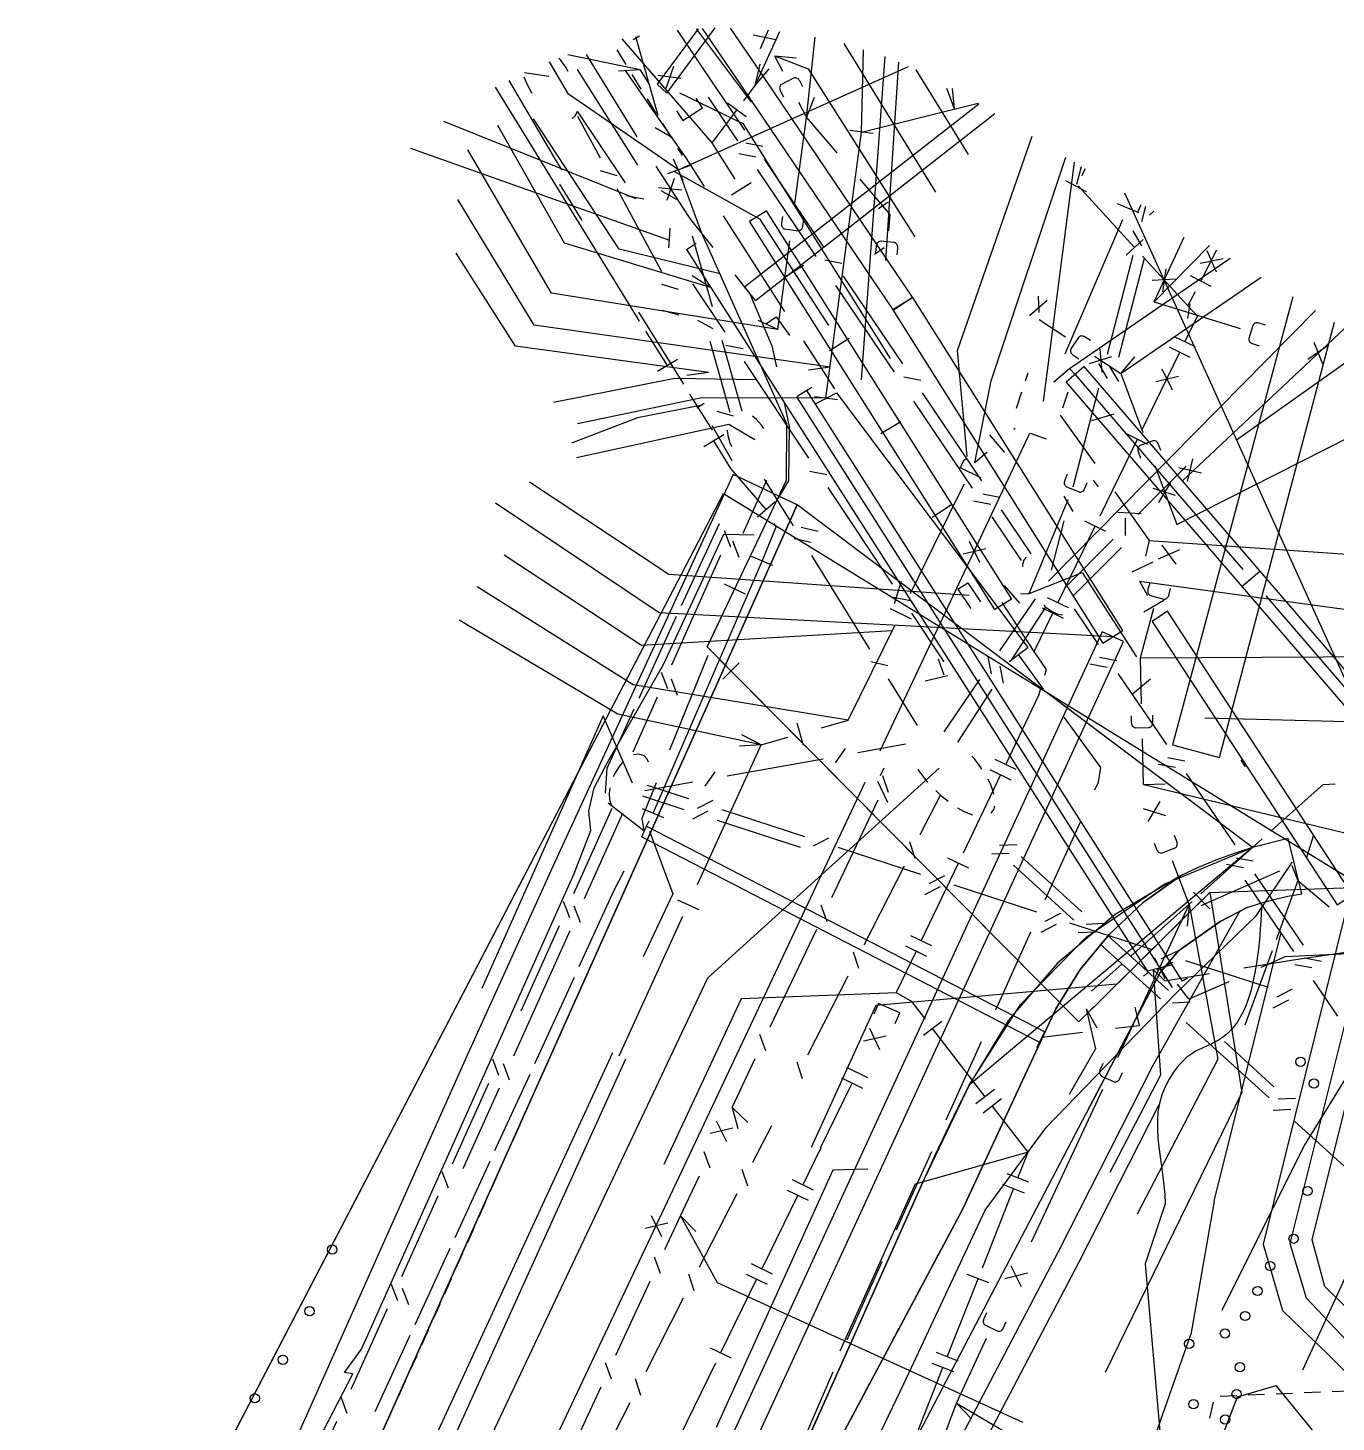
# Model space of a CAD drawing. Header units: metres. Extents: x 3206 to 3701, y 9896 to 11410.
# Drawn here: x 3581.9 to 3638, y 11350.3 to 11410.2 of the extents above; entities that cross this region are included whole.
import ezdxf

# ---------------------------------------------------------------- set-up
doc = ezdxf.new("R2010")
doc.units = ezdxf.units.M
for name, color, linetype in [('BOUNDARY', 7, 'Continuous'), ('CURB', 7, 'Continuous'), ('ELECTR_CABLE', 7, 'Continuous'), ('ELECTR_CABLE_COMM', 7, 'Continuous'), ('GAS', 7, 'Continuous'), ('GROUND', 7, 'Continuous'), ('ROAD', 7, 'Continuous'), ('SEWER', 7, 'Continuous'), ('SIDEWALK_PATH', 7, 'Continuous'), ('WATER_PIPELINE', 7, 'Continuous')]:
    doc.layers.add(name, color=color, linetype=linetype)

# ---------------------------------------------------------------- blocks, each defined once
blk = doc.blocks.new('МОЖЖЕВЕЛЬНИК_СКАЛЬНЫЙ')
blk.add_circle((0, 0), 0.2)
blk = doc.blocks.new('КЛЕН_САХАРИСТЫЙ')
blk.add_circle((0, 0), 0.2)

msp = doc.modelspace()

# ---------------------------------------------------------------- linework, layer by layer
at = {"layer": 'BOUNDARY'}
msp.add_lwpolyline([(3253.023, 9915.673), (3233.596, 10020.109), (3233.041, 10027.227), (3225.675, 10139.955), (3262.083, 10325.257), (3335.841, 10689.444), (3351.098, 10763.684), (3367.768, 10831.231), (3377.814, 10869.112), (3520.394, 11207.447), (3551.174, 11273.829), (3554.005, 11279.367), (3611.719, 11390.174), (3639.436, 11373.131), (3680.635, 11298.581), (3281.247, 9920.202)], close=True, dxfattribs=at)
at = {"layer": 'CURB'}
for points in [[(3607.138, 11409.22), (3607.528, 11408.59)], [(3607.792, 11408.165), (3608.182, 11407.535)], [(3608.445, 11407.11), (3608.835, 11406.48)], [(3609.098, 11406.055), (3609.488, 11405.424)], [(3609.751, 11404.999), (3609.946, 11404.684)], [(3634.422, 11374.977), (3622.258, 11364.789), (3620.337, 11360.742)], [(3634.191, 11372.41), (3633.032, 11371.802), (3631.248, 11370.542), (3630.46, 11369.621), (3627.306, 11363.589)], [(3634.82, 11372.518), (3634.799, 11372.162), (3634.778, 11371.823), (3634.757, 11371.495), (3634.736, 11371.188), (3634.704, 11370.892), (3634.683, 11370.606), (3634.64, 11370.341), (3634.609, 11370.087), (3634.566, 11369.844), (3634.524, 11369.621), (3634.482, 11369.399), (3634.439, 11369.198), (3634.397, 11368.997), (3634.344, 11368.817), (3634.238, 11368.478), (3634.132, 11368.182), (3634.016, 11367.928), (3633.889, 11367.695), (3633.772, 11367.494), (3633.645, 11367.325), (3633.518, 11367.166), (3633.391, 11367.039), (3633.264, 11366.923), (3633.137, 11366.827), (3633.01, 11366.743), (3632.746, 11366.595), (3632.238, 11366.362), (3631.973, 11366.235), (3631.857, 11366.161), (3631.73, 11366.076), (3631.603, 11365.981), (3631.486, 11365.875), (3631.254, 11365.621), (3631.031, 11365.346), (3630.841, 11365.039), (3630.671, 11364.711), (3630.534, 11364.361), (3630.428, 11364.002), (3630.365, 11363.642), (3630.343, 11363.271), (3630.343, 11362.89), (3630.365, 11362.509), (3630.407, 11362.118), (3630.513, 11361.313), (3630.619, 11360.488), (3630.661, 11360.086), (3630.682, 11359.683), (3629.814, 11357.112), (3630.531, 11348.942)], [(3634.894, 11357.958), (3638.461, 11372.32)], [(3633.875, 11372.26), (3630.117, 11365.568), (3626.08, 11357.632), (3613.038, 11332.747), (3604.742, 11314.537), (3602.356, 11308.951), (3599.216, 11301.705), (3597.072, 11294.592), (3596.806, 11293.319), (3614.385, 11302.622)], [(3632.778, 11359.8), (3635.635, 11371.283)], [(3604.797, 11367.166), (3604.653, 11366.844)], [(3604.45, 11366.387), (3604.163, 11365.742)], [(3603.96, 11365.285), (3603.743, 11364.798), (3603.673, 11364.64)], [(3614.469, 11303.797), (3598.322, 11295.253), (3600.157, 11301.361), (3603.275, 11308.556), (3605.657, 11314.133), (3613.937, 11332.308), (3626.966, 11357.168), (3630.42, 11363.958)], [(3603.47, 11364.183), (3603.183, 11363.539)], [(3602.98, 11363.082), (3602.693, 11362.437)], [(3602.489, 11361.98), (3602.202, 11361.335)], [(3568.791, 11245.577), (3620.337, 11360.742)], [(3601.999, 11360.878), (3601.712, 11360.234)], [(3601.509, 11359.777), (3601.222, 11359.132)], [(3632.778, 11359.8), (3631.781, 11354.074)], [(3601.019, 11358.675), (3600.732, 11358.03)], [(3621.185, 11357.964), (3621.516, 11358.586)], [(3634.88, 11357.958), (3635.708, 11355.104)], [(3600.529, 11357.573), (3600.242, 11356.929)], [(3620.619, 11356.901), (3620.95, 11357.523)], [(3600.038, 11356.472), (3599.906, 11356.175), (3599.75, 11355.828)], [(3620.054, 11355.838), (3620.384, 11356.46)], [(3599.545, 11355.372), (3599.255, 11354.728)], [(3619.488, 11354.775), (3619.819, 11355.396)], [(3640.281, 11351.989), (3639.572, 11351.301), (3637.667, 11353.217), (3635.72, 11355.101)], [(3599.05, 11354.272), (3598.761, 11353.628)], [(3618.922, 11353.711), (3619.253, 11354.333)], [(3626.512, 11339.098), (3631.783, 11354.085)], [(3598.556, 11353.172), (3598.266, 11352.529)], [(3618.356, 11352.648), (3618.687, 11353.27)], [(3598.061, 11352.073), (3597.771, 11351.429)], [(3617.791, 11351.585), (3618.121, 11352.207)], [(3628.29, 11337.13), (3633.772, 11351.407), (3635.436, 11351.898)], [(3633.042, 11351.44), (3633.744, 11351.469)], [(3634.243, 11351.49), (3634.944, 11351.519)], [(3635.444, 11351.54), (3636.145, 11351.569)], [(3656.115, 11326.482), (3635.445, 11351.894)], [(3636.645, 11351.589), (3637.346, 11351.618)], [(3637.845, 11351.639), (3638.547, 11351.668)], [(3597.566, 11350.973), (3597.277, 11350.329)], [(3617.225, 11350.522), (3617.556, 11351.144)], [(3632.587, 11350.495), (3632.743, 11351.179)]]:
    msp.add_lwpolyline(points, dxfattribs=at)
msp.add_lwpolyline([(3640.996, 11352.722), (3637.526, 11356.144), (3636.983, 11358.144), (3640.402, 11371.852), (3639.526, 11372.009), (3636.029, 11357.987), (3636.731, 11355.649), (3640.231, 11351.956)], close=True, dxfattribs=at)
at = {"layer": 'ELECTR_CABLE'}
for points in [[(3605.829, 11409.026), (3608.005, 11405.483)], [(3605.438, 11408.369), (3608.028, 11404.265)], [(3609.555, 11405.394), (3607.518, 11408.33)], [(3607.99, 11397.79), (3601.933, 11407.616)], [(3602.512, 11407.905), (3604.448, 11404.615), (3604.772, 11404.064)], [(3612.628, 11399.047), (3622.686, 11406.909)], [(3613.09, 11398.457), (3623.367, 11406.49)], [(3611.166, 11399.022), (3604.906, 11400.925), (3602.042, 11405.974)], [(3610.905, 11403.359), (3610.115, 11404.587), (3609.555, 11405.394)], [(3609.418, 11401.038), (3598.306, 11404.982)], [(3608.819, 11404.223), (3609.95, 11402.478)], [(3605.657, 11401.901), (3604.701, 11403.449)], [(3609.603, 11403.701), (3609.29, 11402.751)], [(3609.931, 11403.199), (3608.935, 11403.295)], [(3612.045, 11382.554), (3626.965, 11367.498), (3632.589, 11373.059), (3642.393, 11373.401), (3628.944, 11403.061)], [(3609.95, 11402.478), (3610.301, 11401.936), (3611.271, 11400.729)], [(3614.36, 11397.989), (3611.717, 11402.098)], [(3609.374, 11400.716), (3609.414, 11401.315)], [(3609.414, 11401.315), (3609.43, 11401.565)], [(3610.129, 11400.645), (3610.551, 11400.915)], [(3610.129, 11400.645), (3629.95, 11369.615)], [(3611.166, 11399.022), (3610.378, 11399.523)], [(3612.21, 11399.559), (3612.859, 11398.752), (3613.797, 11396.522), (3613.993, 11395.608)], [(3612.628, 11399.047), (3612.474, 11399.244)], [(3613.09, 11398.457), (3612.628, 11399.047)], [(3636.16, 11398.624), (3630.983, 11379.387), (3633.013, 11378.85), (3637.946, 11397.526)], [(3608.124, 11397.576), (3607.99, 11397.79)], [(3610.018, 11394.868), (3608.358, 11397.527), (3608.094, 11397.955)], [(3609.32, 11395.67), (3608.39, 11397.152)], [(3616.494, 11394.674), (3615.172, 11396.728)], [(3633.742, 11392.481), (3639.495, 11396.573)], [(3609.746, 11395.932), (3608.894, 11395.408)], [(3611.246, 11392.901), (3610.283, 11394.444)], [(3615.298, 11394.597), (3614.876, 11394.329)], [(3615.509, 11394.731), (3615.298, 11394.597)], [(3631.418, 11369.245), (3615.298, 11394.597)], [(3615.675, 11394.023), (3616.565, 11394.505)], [(3616.565, 11394.505), (3624.775, 11383.57)], [(3610.738, 11393.956), (3608.038, 11393.426), (3605.205, 11392.34)], [(3610.583, 11393.851), (3610.893, 11394.061)], [(3614.308, 11394.142), (3614.541, 11393.055), (3614.517, 11390.719), (3614.021, 11389.918)], [(3630.996, 11368.977), (3614.876, 11394.329)], [(3611.735, 11392.7), (3610.883, 11392.176)], [(3611.217, 11393.117), (3612.084, 11391.597)], [(3613.56, 11389.49), (3612.04, 11391.25), (3611.309, 11392.438)], [(3613.938, 11389.817), (3613.182, 11389.163)], [(3609.921, 11385.367), (3611.544, 11388.886)], [(3613.38, 11387.28), (3613.98, 11388.74), (3613.896, 11388.89)], [(3562.332, 11277.022), (3570.499, 11295.174), (3577.473, 11310.24), (3576.828, 11311.525), (3578.253, 11314.556), (3578.994, 11316.043), (3588.436, 11336.242), (3594.337, 11349.545), (3595.81, 11352.388), (3595.459, 11352.451), (3596.193, 11353.456), (3605.308, 11373.874), (3606.023, 11375.717), (3605.939, 11376.536), (3606.178, 11377.549), (3606.761, 11378.661), (3609.162, 11382.866), (3611.742, 11388.435), (3613.044, 11388.41)], [(3608.7, 11376.45), (3613.38, 11387.28)], [(3613.839, 11387.082), (3612.921, 11387.478)], [(3612.201, 11386.085), (3611.016, 11383.593), (3612.045, 11382.554)], [(3611.749, 11386.3), (3612.652, 11385.871)], [(3608.101, 11381.388), (3609.481, 11384.413), (3609.711, 11384.913)], [(3611.045, 11383.224), (3609.399, 11379.155)], [(3623.975, 11382.97), (3624.775, 11383.57)], [(3625.46, 11381.786), (3624.375, 11383.27)], [(3632.379, 11380.545), (3650.122, 11380.088), (3656.459, 11383.58)], [(3611.69, 11382.202), (3612.401, 11382.906)], [(3606.656, 11377.313), (3606.732, 11378.388), (3607.893, 11380.933)], [(3627.658, 11377.457), (3627.809, 11377.792), (3627.921, 11378.419), (3626.345, 11380.575)], [(3608.836, 11377.764), (3608.217, 11376.233), (3608.303, 11375.697)], [(3635.212, 11375.683), (3635.499, 11375.939), (3637.455, 11377.685), (3637.973, 11377.717)], [(3608.303, 11375.697), (3606.769, 11376.88)], [(3609.159, 11376.252), (3608.241, 11376.648)], [(3608.219, 11375.44), (3608.425, 11375.897)], [(3608.425, 11375.897), (3608.528, 11376.125)], [(3608.425, 11375.897), (3625.509, 11367.067)], [(3625.532, 11372.738), (3627.042, 11376.089)], [(3608.219, 11375.44), (3625.279, 11366.623)], [(3608.553, 11375.682), (3609.548, 11373.001), (3608.269, 11370.297)], [(3632.209, 11373.001), (3634.839, 11375.35)], [(3625.573, 11362.969), (3631.099, 11368.686), (3634.582, 11372.055), (3636.135, 11374.373)], [(3636.108, 11374.211), (3636.366, 11373.56), (3635.436, 11371.021)], [(3605.532, 11369.873), (3607.02, 11373.12), (3607.454, 11373.979)], [(3632.214, 11372.489), (3635.595, 11373.984)], [(3636.366, 11373.56), (3637.718, 11372.43)], [(3632.589, 11373.059), (3633.961, 11364.473), (3628.102, 11352.444)], [(3629.207, 11370.319), (3631.837, 11372.668)], [(3623.405, 11368.019), (3624.915, 11371.37)], [(3634.055, 11369.815), (3636.178, 11370.164), (3639.107, 11370.588), (3639.273, 11370.567)], [(3635.264, 11370.551), (3634.092, 11367.355)], [(3627.519, 11368.812), (3628.834, 11369.986)], [(3640.044, 11370.484), (3640.035, 11370.488), (3635.821, 11370.286), (3634.782, 11369.828)], [(3604.379, 11367.357), (3605.324, 11369.418)], [(3630.161, 11369.75), (3630.474, 11365.211), (3628.301, 11361.031)], [(3629.74, 11369.481), (3629.95, 11369.616)], [(3630.161, 11369.75), (3630.666, 11369.259), (3632.575, 11369.572)], [(3631.629, 11369.379), (3631.418, 11369.245)], [(3628.598, 11369.113), (3618.252, 11368.206), (3615.487, 11362.11)], [(3633.409, 11369.223), (3631.693, 11368.467), (3631.207, 11369.111)], [(3628.544, 11367.222), (3629.577, 11367.346), (3629.393, 11368.133)], [(3640.992, 11367.652), (3639.197, 11358.28), (3636.575, 11352.547)], [(3603.627, 11365.716), (3604.379, 11367.357)], [(3625.279, 11366.623), (3625.509, 11367.067)], [(3625.394, 11366.845), (3627.132, 11367.053)], [(3621.279, 11363.3), (3622.789, 11366.651)], [(3625.164, 11366.401), (3625.279, 11366.623)], [(3601.915, 11361.98), (3603.419, 11365.261)], [(3582.95, 11266.527), (3582.346, 11268.137), (3591.573, 11286.906), (3596.461, 11293.607), (3600.063, 11295.95), (3601.71, 11303.411), (3607.358, 11310.181), (3610.044, 11319.577), (3612.667, 11327.891), (3611.76, 11331.551), (3612.6, 11333.733), (3611.93, 11336.256), (3619.46, 11351.959), (3622.953, 11359.413), (3625.573, 11362.969)], [(3600.203, 11358.243), (3601.707, 11361.525)], [(3619.908, 11360.257), (3620.663, 11361.932)], [(3619.151, 11358.578), (3619.908, 11360.257)], [(3598.491, 11354.507), (3599.995, 11357.789)], [(3617.027, 11353.852), (3617.173, 11354.188), (3618.535, 11357.211)], [(3596.779, 11350.77), (3598.283, 11354.052)], [(3614.966, 11349.097), (3616.431, 11352.475)]]:
    msp.add_lwpolyline(points, dxfattribs=at)
at = {"layer": 'ELECTR_CABLE_COMM'}
for points in [[(3609.73, 11410.057), (3611.426, 11407.546)], [(3607.952, 11409.795), (3608.907, 11406.422)], [(3605.063, 11408.295), (3604.955, 11408.479), (3604.79, 11408.704), (3604.728, 11408.789), (3604.662, 11408.863)], [(3617.644, 11405.691), (3617.736, 11409.223)], [(3604.22, 11408.07), (3603.181, 11408.239)], [(3609.788, 11404.071), (3605.068, 11407.323), (3604.257, 11408.708)], [(3609.788, 11404.071), (3619.667, 11408.502)], [(3603.161, 11408.067), (3603.302, 11407.734), (3603.489, 11407.395), (3603.515, 11407.356)], [(3611.348, 11407.662), (3612.623, 11405.774)], [(3611.068, 11407.183), (3612.327, 11405.32)], [(3621.634, 11406.684), (3621.305, 11407.558)], [(3621.634, 11406.684), (3621.556, 11407.563)], [(3605.235, 11406.269), (3605.373, 11406.399), (3605.461, 11406.588)], [(3607.515, 11403.507), (3605.464, 11406.592)], [(3617.644, 11405.691), (3622.644, 11406.935)], [(3607.968, 11402.826), (3599.725, 11406.151)], [(3611.575, 11399.605), (3607.24, 11400.659), (3603.57, 11406.257)], [(3605.464, 11406.372), (3606.427, 11404.591)], [(3608.784, 11405.883), (3609.438, 11405.518)], [(3612.675, 11405.224), (3613.411, 11405.082)], [(3616.12, 11394.264), (3617.644, 11405.691)], [(3618.14, 11405.625), (3617.148, 11405.757)], [(3612.379, 11404.769), (3613.115, 11404.627)], [(3606.425, 11404.038), (3607.143, 11403.824)], [(3610.257, 11404.244), (3609.319, 11403.898)], [(3609.993, 11403.615), (3609.583, 11404.527)], [(3609.589, 11404.015), (3613.271, 11401.97), (3616.221, 11397.387)], [(3632.239, 11372.713), (3626.965, 11367.498), (3611.016, 11383.593), (3614.419, 11390.752), (3614.447, 11393.171), (3610.78, 11401.386), (3609.788, 11404.071)], [(3613.167, 11404.077), (3615.685, 11400.351)], [(3613.463, 11404.531), (3616.015, 11400.755)], [(3607.141, 11403.271), (3609.067, 11399.709)], [(3608.298, 11402.809), (3607.563, 11402.956)], [(3609.031, 11403.176), (3609.685, 11402.811)], [(3616.298, 11395.598), (3603.591, 11397.408), (3600.324, 11402.8)], [(3629.679, 11401.856), (3629.847, 11402.506)], [(3630.007, 11402.123), (3630.183, 11402.299)], [(3610.376, 11401.235), (3611.235, 11398.199)], [(3629.68, 11400.807), (3629.301, 11401.453)], [(3611.073, 11395.372), (3602.794, 11396.507), (3600.256, 11400.492)], [(3616.067, 11400.205), (3616.803, 11400.063)], [(3628.2, 11396.158), (3629.302, 11400.404)], [(3628.684, 11396.033), (3629.786, 11400.279)], [(3616.855, 11399.512), (3619.406, 11395.736)], [(3609.065, 11399.156), (3609.783, 11398.942)], [(3610.397, 11399.173), (3611.779, 11397.095)], [(3616.525, 11399.108), (3619.042, 11395.382)], [(3609.093, 11398.053), (3609.811, 11397.839)], [(3625.671, 11386.414), (3637.13, 11398.028)], [(3610.604, 11397.62), (3611.258, 11397.255)], [(3631.409, 11390.707), (3638.371, 11397.265)], [(3611.135, 11396.716), (3611.998, 11393.669)], [(3611.644, 11396.755), (3612.503, 11393.719)], [(3611.827, 11396.544), (3612.561, 11396.396)], [(3612.609, 11395.846), (3615.372, 11391.69)], [(3628.202, 11395.109), (3627.822, 11395.756)], [(3628.686, 11394.984), (3628.306, 11395.63)], [(3613.132, 11395.059), (3609.63, 11395.114), (3604.428, 11394.08)], [(3611.073, 11395.372), (3610.147, 11395.246)], [(3616.298, 11395.598), (3615.371, 11395.477)], [(3619.458, 11395.186), (3620.194, 11395.044)], [(3620.246, 11394.493), (3622.798, 11390.717)], [(3626.721, 11390.461), (3627.823, 11394.707)], [(3616.12, 11394.264), (3610.794, 11394.288), (3605.46, 11393.171)], [(3616.616, 11394.198), (3615.624, 11394.33)], [(3619.882, 11394.139), (3622.4, 11390.413)], [(3611.441, 11393.713), (3612.138, 11393.505)], [(3613.457, 11392.969), (3613.357, 11393.113), (3613.139, 11393.352), (3612.963, 11393.493)], [(3613.06, 11392.479), (3611.948, 11393.134), (3605.42, 11391.703)], [(3611.881, 11392.889), (3611.907, 11392.67), (3611.995, 11392.358), (3612.067, 11392.194)], [(3631.636, 11390.694), (3631.866, 11391.667)], [(3615.42, 11391.14), (3616.155, 11390.992)], [(3629.506, 11389.281), (3631.574, 11391.357)], [(3631.264, 11391.296), (3632.237, 11391.066)], [(3612.561, 11388.472), (3613.576, 11390.752)], [(3614.726, 11388.79), (3613.48, 11390.797)], [(3616.203, 11390.441), (3618.966, 11386.286)], [(3622.452, 11389.862), (3623.188, 11389.72)], [(3622.85, 11390.167), (3623.585, 11390.025)], [(3626.723, 11389.412), (3626.343, 11390.058)], [(3623.24, 11389.17), (3624.499, 11387.307)], [(3623.637, 11389.475), (3624.913, 11387.587)], [(3628.977, 11388.375), (3628.976, 11389.125)], [(3612.041, 11387.881), (3611.772, 11388.581)], [(3615.779, 11388.545), (3615.049, 11388.715)], [(3625.794, 11386.886), (3626.345, 11389.009)], [(3612.391, 11387.437), (3612.122, 11388.137)], [(3615.486, 11388.068), (3614.757, 11388.238)], [(3626.379, 11386.143), (3628.447, 11388.219)], [(3626.733, 11385.79), (3628.802, 11387.866)], [(3609.502, 11382.825), (3611.602, 11387.545)], [(3618.008, 11383.502), (3615.517, 11387.516)], [(3624.706, 11387.447), (3624.603, 11387.319), (3624.553, 11387.135), (3624.556, 11387.028)], [(3619.341, 11386.397), (3619.04, 11385.442)], [(3619.014, 11385.735), (3619.749, 11385.587)], [(3623.575, 11383.423), (3625.114, 11385.658)], [(3619.796, 11385.037), (3621.178, 11382.959)], [(3624.078, 11383.031), (3625.56, 11385.297)], [(3625.464, 11385.385), (3625.56, 11385.297), (3625.804, 11385.128), (3626.037, 11385.019), (3626.247, 11384.975), (3626.273, 11384.978)], [(3626.764, 11385.228), (3627.806, 11383.698)], [(3621.197, 11382.381), (3620.953, 11383.066)], [(3623.218, 11382.436), (3623.082, 11383.173)], [(3627.86, 11383.148), (3628.596, 11383.008)], [(3609.331, 11381.79), (3609.063, 11382.49)], [(3618.769, 11382.78), (3618.039, 11382.951)], [(3623.744, 11382.036), (3623.59, 11382.77)], [(3627.447, 11382.867), (3628.183, 11382.727)], [(3609.753, 11381.507), (3609.484, 11382.206)], [(3620.045, 11380.221), (3618.799, 11382.228)], [(3620.371, 11382.133), (3621.344, 11382.366)], [(3621.186, 11379.952), (3622.725, 11382.187)], [(3628.65, 11382.458), (3630.735, 11379.398)], [(3607.842, 11379.095), (3608.892, 11381.455)], [(3621.774, 11379.51), (3623.256, 11381.776)], [(3607.814, 11377.74), (3606.558, 11380.641), (3601.355, 11368.926)], [(3608.252, 11378.951), (3608.071, 11378.993), (3607.866, 11378.961), (3607.854, 11378.956)], [(3608.5, 11378.642), (3608.448, 11378.768), (3608.318, 11378.911), (3608.252, 11378.951)], [(3616.529, 11378.619), (3616.957, 11379.234)], [(3617.481, 11379.059), (3619.541, 11379.426)], [(3622.814, 11378.345), (3622.77, 11378.415), (3622.502, 11378.768), (3622.385, 11378.9)], [(3620.976, 11378.391), (3611.03, 11369.369), (3601.525, 11349.249)], [(3607.437, 11378.686), (3607.437, 11378.686), (3607.238, 11378.459), (3607.067, 11378.191), (3606.988, 11378.015)], [(3611.886, 11378.059), (3616.005, 11378.795)], [(3620.056, 11378.346), (3620.131, 11378.232), (3620.403, 11377.88), (3620.484, 11377.791)], [(3630.376, 11378.566), (3631.112, 11378.426)], [(3630.789, 11378.848), (3631.525, 11378.708)], [(3608.35, 11377.428), (3610.409, 11377.796)], [(3610.933, 11377.62), (3611.362, 11378.235)], [(3618.326, 11377.832), (3618.766, 11376.934)], [(3618.806, 11377.349), (3618.554, 11378.055)], [(3623.328, 11377.267), (3623.301, 11377.387), (3623.175, 11377.714), (3623.071, 11377.917)], [(3631.579, 11378.158), (3633.664, 11375.097)], [(3606.84, 11377.539), (3606.81, 11377.303), (3606.827, 11377.039), (3606.896, 11376.82), (3606.944, 11376.755)], [(3608.246, 11377.199), (3610.024, 11376.62)], [(3608.453, 11377.657), (3610.227, 11377.08)], [(3620.168, 11375.535), (3621.034, 11377.23)], [(3620.828, 11377.428), (3621.034, 11377.23), (3621.356, 11376.966)], [(3605.299, 11373.002), (3606.944, 11376.667)], [(3610.403, 11376.218), (3611.071, 11376.558)], [(3610.606, 11376.677), (3611.274, 11377.017)], [(3611.653, 11376.615), (3615.201, 11375.46)], [(3616.366, 11372.831), (3618.358, 11377.024)], [(3621.769, 11376.686), (3622.046, 11376.531), (3622.36, 11376.402), (3622.404, 11376.391)], [(3623.215, 11376.461), (3623.325, 11376.62), (3623.362, 11376.773)], [(3605.754, 11372.796), (3607.4, 11376.462)], [(3611.45, 11376.156), (3615.006, 11374.998)], [(3615.58, 11375.058), (3616.248, 11375.398)], [(3616.627, 11374.996), (3620.174, 11373.841)], [(3619.943, 11374.511), (3619.712, 11375.224)], [(3623.233, 11374.71), (3623.982, 11374.745)], [(3623.572, 11375.079), (3624.32, 11375.114)], [(3617.754, 11370.81), (3619.486, 11374.2)], [(3624.162, 11374.223), (3626.76, 11371.858)], [(3624.501, 11374.591), (3627.102, 11372.222)], [(3633.305, 11374.266), (3634.041, 11374.126)], [(3633.718, 11374.547), (3634.454, 11374.408)], [(3620.553, 11373.439), (3621.221, 11373.778)], [(3634.095, 11373.576), (3636.18, 11370.516)], [(3634.508, 11373.858), (3636.593, 11370.797)], [(3620.368, 11372.973), (3621.036, 11373.313)], [(3621.601, 11373.376), (3625.148, 11372.221)], [(3631.888, 11373.069), (3632.591, 11372.358)], [(3605.125, 11371.968), (3604.858, 11372.668)], [(3605.58, 11371.762), (3605.314, 11372.462)], [(3616.17, 11371.8), (3615.919, 11372.506)], [(3625.35, 11371.351), (3626.018, 11371.691)], [(3625.527, 11371.819), (3626.195, 11372.159)], [(3626.574, 11371.757), (3630.122, 11370.602)], [(3627.283, 11371.7), (3628.031, 11371.735)], [(3603.04, 11367.969), (3604.684, 11371.634)], [(3603.494, 11367.762), (3605.14, 11371.428)], [(3613.731, 11367.282), (3615.723, 11371.476)], [(3626.941, 11371.335), (3627.689, 11371.37)], [(3628.212, 11371.213), (3630.813, 11368.844)], [(3617.529, 11369.785), (3617.298, 11370.498)], [(3627.87, 11370.848), (3630.468, 11368.482)], [(3630.501, 11370.2), (3631.169, 11370.54)], [(3630.333, 11369.729), (3631.001, 11370.068)], [(3631.548, 11370.137), (3635.095, 11368.982)], [(3636.234, 11369.965), (3636.97, 11369.826)], [(3636.647, 11370.247), (3637.383, 11370.107)], [(3615.34, 11366.084), (3617.072, 11369.474)], [(3635.474, 11368.58), (3636.142, 11368.92)], [(3637.024, 11369.276), (3638.066, 11367.745)], [(3630.993, 11368.321), (3631.742, 11368.357)], [(3635.315, 11368.106), (3635.983, 11368.446)], [(3602.719, 11366.035), (3603.494, 11367.762)], [(3627.286, 11368.055), (3627.691, 11366.345), (3626.562, 11364.377)], [(3627.286, 11368.055), (3627.737, 11367.237)], [(3613.534, 11366.252), (3613.283, 11366.958)], [(3631.577, 11367.472), (3632.876, 11366.29)], [(3639.335, 11366.554), (3636.644, 11362.188), (3633.105, 11355.116)], [(3633.223, 11366.65), (3635.344, 11364.718)], [(3602.087, 11365.201), (3601.821, 11365.902)], [(3612.091, 11363.831), (3613.087, 11365.928)], [(3615.115, 11365.059), (3614.884, 11365.772)], [(3632.876, 11366.29), (3635.132, 11364.235)], [(3602.545, 11365), (3602.279, 11365.701)], [(3600.091, 11361.4), (3601.647, 11364.867)], [(3600.555, 11361.213), (3602.105, 11364.666)], [(3635.525, 11364.196), (3636.273, 11364.231)], [(3612.091, 11363.831), (3612.332, 11362.929)], [(3612.091, 11363.831), (3612.763, 11363.182)], [(3635.312, 11363.713), (3636.061, 11363.748)], [(3611.153, 11362.716), (3612.127, 11362.947)], [(3611.41, 11363.258), (3611.849, 11362.36)], [(3612.986, 11361.475), (3613.792, 11363.053)], [(3636.241, 11363.226), (3638.498, 11361.171)], [(3611.147, 11361.218), (3610.896, 11361.924)], [(3599.917, 11360.365), (3599.65, 11361.066)], [(3612.761, 11360.451), (3612.53, 11361.164)], [(3609.21, 11357.726), (3610.093, 11359.625), (3610.699, 11360.894)], [(3597.92, 11356.564), (3599.476, 11360.031)], [(3610.692, 11356.984), (3612.304, 11360.139)], [(3609.884, 11359.176), (3611.457, 11356.311), (3624.549, 11350.325)], [(3609.884, 11359.176), (3610.537, 11358.508)], [(3609.022, 11356.694), (3608.765, 11357.398)], [(3597.746, 11355.529), (3597.479, 11356.23)], [(3607.101, 11353.192), (3608.577, 11356.366)], [(3610.466, 11355.959), (3610.235, 11356.672)], [(3598.216, 11355.356), (3597.95, 11356.057)], [(3608.398, 11352.492), (3610.01, 11355.648)], [(3595.749, 11351.728), (3597.305, 11355.195)], [(3606.914, 11352.16), (3606.656, 11352.864)], [(3608.172, 11351.468), (3607.941, 11352.181)], [(3595.575, 11350.693), (3595.309, 11351.394)], [(3604.993, 11348.657), (3606.469, 11351.832)], [(3606.104, 11348.001), (3607.715, 11351.156)], [(3593.578, 11346.892), (3595.135, 11350.359)]]:
    msp.add_lwpolyline(points, dxfattribs=at)
at = {"layer": 'GAS'}
for points in [[(3612.923, 11406.973), (3610.567, 11410.121)], [(3613.078, 11407.695), (3614.138, 11410.004)], [(3611.242, 11405.23), (3607.375, 11409.694)], [(3607.85, 11409.662), (3608.113, 11409.823)], [(3616.891, 11409.494), (3620.822, 11403.116)], [(3617.643, 11395.05), (3618.653, 11408.93)], [(3609.583, 11408.507), (3609.247, 11407.564)], [(3612.588, 11407.038), (3613.078, 11407.695), (3613.29, 11408.605)], [(3613.078, 11407.695), (3613.681, 11408.409)], [(3609.898, 11407.996), (3608.905, 11408.117)], [(3609.711, 11406.605), (3609.981, 11406.184), (3610.823, 11406.724), (3610.553, 11407.145)], [(3609.837, 11407.376), (3612.55, 11406.06), (3618.877, 11395.965)], [(3611.242, 11405.23), (3612.29, 11406.637)], [(3612.691, 11406.338), (3611.889, 11406.935)], [(3612.226, 11403.666), (3611.242, 11405.23)], [(3626.885, 11403.452), (3627.083, 11404.206)], [(3627.241, 11404.108), (3627.083, 11403.816)], [(3612.915, 11403.509), (3612.069, 11402.976)], [(3626.405, 11403.615), (3627.283, 11403.138)], [(3626.943, 11403.389), (3629.365, 11400.738)], [(3613.555, 11402.309), (3624.082, 11385.636), (3623.369, 11385.197), (3612.842, 11401.871), (3613.555, 11402.309)], [(3628.996, 11400.4), (3629.734, 11401.075)], [(3632.205, 11399.297), (3632.897, 11400.631)], [(3632.458, 11400.602), (3632.867, 11399.69)], [(3615.149, 11399.957), (3614.302, 11399.425)], [(3629.702, 11400.368), (3631.653, 11398.233), (3631.975, 11398.853)], [(3630.707, 11399.823), (3630.555, 11398.834)], [(3632.184, 11400.069), (3633.165, 11400.268)], [(3631.113, 11399.382), (3630.115, 11399.313)], [(3632.649, 11399.067), (3631.761, 11399.527)], [(3631.522, 11396.688), (3632.058, 11397.79), (3631.653, 11398.233)], [(3631.648, 11397.685), (3631.744, 11398.316)], [(3617.116, 11396.828), (3616.269, 11396.296)], [(3631.972, 11396.469), (3631.072, 11396.906)], [(3629.706, 11392.954), (3631.303, 11396.238)], [(3631.753, 11396.019), (3630.854, 11396.457)], [(3630.278, 11394.984), (3631.253, 11395.208)], [(3630.538, 11395.524), (3630.97, 11394.622)], [(3619.329, 11393.257), (3618.476, 11392.734)], [(3629.937, 11392.285), (3629.038, 11392.723)], [(3627.891, 11389.22), (3629.488, 11392.504)], [(3621.509, 11389.691), (3620.674, 11389.141)], [(3626.075, 11385.486), (3627.672, 11388.77)], [(3628.122, 11388.551), (3627.222, 11388.989)], [(3625.505, 11382.383), (3625.576, 11382.629), (3625.058, 11383.394), (3623.674, 11385.495)], [(3626.525, 11385.267), (3625.625, 11385.704)], [(3625.058, 11383.394), (3625.856, 11385.036)], [(3626.306, 11384.817), (3625.407, 11385.255)], [(3623.831, 11378.546), (3625.256, 11381.524), (3625.366, 11381.903)], [(3624.066, 11377.879), (3623.164, 11378.311)], [(3624.282, 11378.33), (3623.38, 11378.762)], [(3622.02, 11374.761), (3623.615, 11378.095)], [(3620.208, 11370.977), (3621.804, 11374.31)], [(3622.255, 11374.095), (3621.353, 11374.526)], [(3620.659, 11370.761), (3619.757, 11371.193)], [(3620.392, 11367.611), (3619.813, 11368.363), (3619.141, 11368.745), (3619.167, 11368.801), (3619.993, 11370.526)], [(3620.444, 11370.31), (3619.541, 11370.742)], [(3619.141, 11368.745), (3612.481, 11368.494), (3609.158, 11361.381)], [(3619.082, 11367.425), (3619.286, 11367.882), (3618.374, 11368.29), (3618.169, 11367.834)], [(3621.093, 11367.52), (3620.301, 11366.91)], [(3617.724, 11366.683), (3618.7, 11366.903)], [(3617.987, 11367.222), (3618.415, 11366.319)], [(3622.952, 11364.287), (3620.697, 11367.215)], [(3617.918, 11365.094), (3617.02, 11365.535)], [(3615.887, 11362.095), (3617.248, 11364.866)], [(3617.697, 11364.646), (3616.8, 11365.087)], [(3623.348, 11364.593), (3622.556, 11363.982)], [(3623.653, 11364.196), (3622.861, 11363.586)], [(3624.357, 11360.801), (3624.791, 11361.9), (3623.257, 11363.891)], [(3615.898, 11362.09), (3615.126, 11360.511)], [(3624.791, 11361.9), (3619.949, 11360.533), (3616.718, 11353.362)], [(3624.822, 11360.617), (3623.892, 11360.984)], [(3614.676, 11360.731), (3615.575, 11360.291)], [(3623.494, 11358.617), (3623.653, 11359.018), (3624.173, 11360.336)], [(3624.638, 11360.152), (3623.708, 11360.519)], [(3614.906, 11360.062), (3613.361, 11356.903)], [(3614.457, 11360.282), (3615.355, 11359.842)], [(3622.832, 11356.941), (3623.494, 11358.617)], [(3612.912, 11357.123), (3613.81, 11356.684)], [(3613.142, 11356.454), (3611.597, 11353.296)], [(3612.692, 11356.674), (3613.591, 11356.235)], [(3621.324, 11353.124), (3622.648, 11356.476)], [(3623.113, 11356.292), (3622.183, 11356.66)], [(3611.148, 11353.515), (3612.046, 11353.076)], [(3621.789, 11352.94), (3620.859, 11353.307)], [(3611.377, 11352.846), (3609.833, 11349.688)], [(3619.815, 11349.306), (3621.14, 11352.659)], [(3621.605, 11352.475), (3620.675, 11352.842)]]:
    msp.add_lwpolyline(points, dxfattribs=at)
at = {"layer": 'GROUND'}
for points in [[(3554.005, 11279.367), (3565.178, 11300.817), (3566.866, 11300.081), (3574.622, 11317.861), (3574.16, 11318.063), (3611.719, 11390.174), (3611.753, 11390.154), (3604.471, 11374.324), (3600.756, 11366.127), (3586.034, 11333.137), (3578.988, 11317.262), (3571.634, 11300.632), (3569.484, 11295.411), (3567.629, 11291.47), (3564.755, 11285.374)], [(3593.13, 11285.582), (3594.816, 11292.462), (3595.242, 11294.371), (3596.472, 11298.635), (3597.666, 11302.314), (3601.064, 11309.58), (3603.244, 11315.01), (3611.605, 11333.478), (3615.079, 11340.276), (3617.195, 11344.286), (3625.166, 11359.513), (3627.303, 11363.59), (3630.46, 11369.621), (3631.248, 11370.542), (3633.032, 11371.802), (3634.188, 11372.415), (3634.764, 11372.6), (3635.349, 11372.758), (3635.94, 11372.888), (3636.537, 11372.99), (3635.986, 11375.252), (3639.436, 11373.131), (3680.635, 11298.581), (3676.38, 11283.896)]]:
    msp.add_lwpolyline(points, dxfattribs=at)
msp.add_lwpolyline([(3635.844, 11375.34), (3634.422, 11374.977), (3634.422, 11374.977), (3625.473, 11381.717)], close=True, dxfattribs=at)
at = {"layer": 'ROAD'}
msp.add_lwpolyline([(3561.117, 11228.409), (3602.521, 11320.928), (3620.333, 11360.734), (3620.798, 11361.756), (3621.273, 11362.772), (3621.76, 11363.783), (3622.258, 11364.789), (3624.46, 11368.238), (3627.286, 11371.141), (3630.639, 11373.414), (3634.422, 11374.977), (3614.888, 11389.689), (3554.144, 11253.986)], dxfattribs=at)
at = {"layer": 'SEWER'}
for points in [[(3610.636, 11410.126), (3608.877, 11407.742), (3609.29, 11407.359), (3611.359, 11410.162)], [(3613.639, 11410.063), (3613.292, 11409.268)], [(3613.971, 11409.654), (3612.99, 11409.843)], [(3615.289, 11406.316), (3615.657, 11409.761)], [(3608.152, 11408.362), (3605.046, 11409.01)], [(3613.911, 11408.957), (3614.253, 11408.302)], [(3613.911, 11408.957), (3615.359, 11408.406), (3619.936, 11401.197)], [(3613.911, 11408.957), (3614.841, 11408.871)], [(3608.152, 11408.362), (3607.22, 11408.301)], [(3608.152, 11408.362), (3608.513, 11407.762)], [(3618.69, 11400.182), (3619.244, 11408.684)], [(3619.98, 11408.367), (3622.222, 11404.73)], [(3615.12, 11407.638), (3614.991, 11407.884), (3614.971, 11407.917), (3614.951, 11407.941), (3614.922, 11407.972), (3614.889, 11407.996), (3614.858, 11408.011), (3614.819, 11408.019), (3614.781, 11408.023), (3614.754, 11408.016), (3614.727, 11408.008), (3614.209, 11407.737), (3614.188, 11407.721), (3614.173, 11407.706), (3614.157, 11407.682), (3614.148, 11407.659), (3614.139, 11407.628), (3614.132, 11407.596), (3614.135, 11407.561), (3614.142, 11407.513), (3614.155, 11407.478), (3614.298, 11407.204)], [(3615.289, 11406.316), (3615.633, 11407.184)], [(3614.947, 11406.972), (3615.289, 11406.316)], [(3614.774, 11402.509), (3615.289, 11406.316)], [(3615.289, 11406.316), (3616.589, 11404.802)], [(3614.057, 11397.215), (3604.339, 11398.78), (3600.755, 11404.935)], [(3617.567, 11403.663), (3618.867, 11402.149)], [(3618.377, 11402.41), (3618.794, 11402.7)], [(3614.248, 11402.065), (3614.211, 11401.789), (3614.208, 11401.751), (3614.211, 11401.72), (3614.217, 11401.678), (3614.23, 11401.639), (3614.247, 11401.609), (3614.273, 11401.58), (3614.302, 11401.555), (3614.328, 11401.544), (3614.355, 11401.536), (3614.935, 11401.458), (3614.96, 11401.459), (3614.982, 11401.463), (3615.008, 11401.473), (3615.029, 11401.487), (3615.055, 11401.506), (3615.078, 11401.529), (3615.096, 11401.558), (3615.118, 11401.602), (3615.128, 11401.638), (3615.169, 11401.945)], [(3618.867, 11402.149), (3618.804, 11401.452)], [(3614.057, 11397.215), (3614.572, 11401.022)], [(3630.205, 11398.402), (3631.484, 11401.185)], [(3618.2, 11400.443), (3618.617, 11400.733)], [(3619.175, 11400.425), (3619.2, 11400.702), (3619.201, 11400.741), (3619.197, 11400.771), (3619.189, 11400.813), (3619.174, 11400.851), (3619.156, 11400.881), (3619.129, 11400.908), (3619.098, 11400.932), (3619.072, 11400.941), (3619.045, 11400.948), (3618.462, 11401.001), (3618.436, 11400.998), (3618.415, 11400.993), (3618.389, 11400.982), (3618.369, 11400.968), (3618.344, 11400.947), (3618.321, 11400.923), (3618.305, 11400.893), (3618.285, 11400.848), (3618.277, 11400.812), (3618.249, 11400.504)], [(3630.205, 11398.402), (3632.575, 11400.828)], [(3628.776, 11395.33), (3634.797, 11399.462)], [(3625.231, 11398.649), (3625.258, 11397.95)], [(3625.613, 11398.456), (3624.859, 11397.798)], [(3630.205, 11398.402), (3633.894, 11397.259)], [(3614.057, 11397.215), (3613.208, 11397.605)], [(3613.567, 11397.476), (3613.984, 11397.766)], [(3613.984, 11397.766), (3614.548, 11396.953)], [(3625.27, 11397.639), (3626.397, 11396.897)], [(3634.975, 11397.407), (3634.71, 11397.489), (3634.672, 11397.499), (3634.642, 11397.501), (3634.599, 11397.502), (3634.558, 11397.496), (3634.526, 11397.484), (3634.493, 11397.463), (3634.464, 11397.438), (3634.449, 11397.414), (3634.437, 11397.389), (3634.263, 11396.83), (3634.26, 11396.805), (3634.261, 11396.783), (3634.267, 11396.755), (3634.276, 11396.733), (3634.292, 11396.704), (3634.31, 11396.677), (3634.336, 11396.654), (3634.375, 11396.625), (3634.409, 11396.61), (3634.705, 11396.518)], [(3627.477, 11396.738), (3627.245, 11396.891), (3627.211, 11396.91), (3627.182, 11396.921), (3627.141, 11396.934), (3627.101, 11396.939), (3627.066, 11396.937), (3627.029, 11396.926), (3626.994, 11396.91), (3626.973, 11396.891), (3626.954, 11396.871), (3626.632, 11396.382), (3626.622, 11396.358), (3626.617, 11396.337), (3626.614, 11396.309), (3626.618, 11396.285), (3626.624, 11396.253), (3626.634, 11396.222), (3626.653, 11396.193), (3626.683, 11396.154), (3626.711, 11396.13), (3626.969, 11395.96)], [(3627.868, 11396.376), (3627.964, 11395.38)], [(3637.626, 11396.497), (3636.8, 11395.933)], [(3637.052, 11396.673), (3637.421, 11395.743)], [(3628.37, 11396.048), (3627.42, 11395.736)], [(3627.649, 11396.072), (3628.776, 11395.33)], [(3628.776, 11395.33), (3629.377, 11396.045)], [(3628.776, 11395.33), (3629.713, 11392.789)], [(3631.17, 11388.841), (3641.82, 11394.24), (3642.595, 11394.667)], [(3627.531, 11393.315), (3628.491, 11393.595)], [(3630.489, 11392.021), (3630.392, 11392.281), (3630.377, 11392.317), (3630.36, 11392.342), (3630.335, 11392.377), (3630.305, 11392.405), (3630.276, 11392.424), (3630.239, 11392.437), (3630.202, 11392.446), (3630.174, 11392.442), (3630.147, 11392.437), (3629.598, 11392.235), (3629.576, 11392.222), (3629.559, 11392.208), (3629.54, 11392.186), (3629.528, 11392.165), (3629.514, 11392.136), (3629.504, 11392.105), (3629.502, 11392.07), (3629.503, 11392.021), (3629.511, 11391.985), (3629.618, 11391.695)], [(3626.474, 11391.007), (3626.368, 11390.751), (3626.355, 11390.714), (3626.35, 11390.684), (3626.344, 11390.641), (3626.347, 11390.6), (3626.356, 11390.567), (3626.373, 11390.532), (3626.395, 11390.501), (3626.418, 11390.484), (3626.441, 11390.469), (3626.981, 11390.244), (3627.007, 11390.238), (3627.028, 11390.237), (3627.057, 11390.24), (3627.08, 11390.247), (3627.11, 11390.26), (3627.139, 11390.275), (3627.164, 11390.299), (3627.196, 11390.336), (3627.215, 11390.368), (3627.334, 11390.654)], [(3630.233, 11391.382), (3631.17, 11388.841)], [(3622.266, 11385.795), (3609.373, 11386.703), (3603.404, 11390.666)], [(3631.112, 11390.085), (3630.162, 11390.397)], [(3630.902, 11390.647), (3630.389, 11389.788)], [(3624.84, 11385.887), (3626.519, 11389.916)], [(3630.539, 11387.954), (3631.131, 11387.148)], [(3630.383, 11387.374), (3631.3, 11387.776)], [(3624.84, 11385.887), (3627.119, 11386.793), (3629.439, 11383.16)], [(3629.614, 11383.123), (3647.898, 11383.229), (3654.045, 11386.754)], [(3621.781, 11386.065), (3622.203, 11386.347)], [(3621.781, 11386.065), (3622.33, 11385.242)], [(3622.203, 11386.347), (3622.752, 11385.525)], [(3623.764, 11386.223), (3624.419, 11385.467)], [(3630.01, 11386.334), (3629.937, 11386.066), (3629.929, 11386.028), (3629.928, 11385.997), (3629.928, 11385.955), (3629.936, 11385.914), (3629.949, 11385.882), (3629.971, 11385.85), (3629.996, 11385.822), (3630.021, 11385.808), (3630.047, 11385.796), (3630.611, 11385.643), (3630.637, 11385.64), (3630.658, 11385.642), (3630.686, 11385.648), (3630.708, 11385.659), (3630.736, 11385.675), (3630.763, 11385.694), (3630.785, 11385.721), (3630.812, 11385.761), (3630.826, 11385.796), (3630.908, 11386.095)], [(3624.465, 11385.874), (3624.84, 11385.887)], [(3629.614, 11383.123), (3630.195, 11385.258)], [(3629.662, 11381.152), (3629.614, 11383.123)], [(3629.278, 11381.573), (3630.041, 11382.22)], [(3629.214, 11380.631), (3629.221, 11380.353), (3629.224, 11380.314), (3629.232, 11380.285), (3629.244, 11380.244), (3629.263, 11380.207), (3629.285, 11380.18), (3629.315, 11380.156), (3629.348, 11380.136), (3629.375, 11380.13), (3629.403, 11380.126), (3629.988, 11380.14), (3630.013, 11380.145), (3630.033, 11380.153), (3630.058, 11380.167), (3630.076, 11380.184), (3630.099, 11380.207), (3630.119, 11380.233), (3630.132, 11380.265), (3630.146, 11380.312), (3630.15, 11380.348), (3630.143, 11380.658)], [(3629.747, 11377.682), (3629.699, 11379.653)], [(3629.747, 11377.682), (3630.68, 11377.715)], [(3629.747, 11377.682), (3657.404, 11371.045), (3661.839, 11373.941)], [(3629.733, 11376.659), (3630.686, 11376.355)], [(3629.948, 11376.099), (3630.454, 11376.962)], [(3630.207, 11375.17), (3630.306, 11374.91), (3630.322, 11374.874), (3630.339, 11374.849), (3630.364, 11374.814), (3630.394, 11374.786), (3630.423, 11374.768), (3630.46, 11374.755), (3630.497, 11374.747), (3630.526, 11374.75), (3630.553, 11374.756), (3631.1, 11374.963), (3631.122, 11374.977), (3631.139, 11374.99), (3631.157, 11375.012), (3631.169, 11375.034), (3631.182, 11375.063), (3631.193, 11375.094), (3631.194, 11375.129), (3631.193, 11375.178), (3631.184, 11375.214), (3631.074, 11375.503)], [(3631.699, 11372.536), (3630.989, 11374.408)], [(3628.639, 11365.977), (3631.699, 11372.536)], [(3631.699, 11372.536), (3632.942, 11365.905), (3629.477, 11359.239)], [(3631.699, 11372.536), (3631.619, 11371.605)], [(3629.966, 11369.707), (3630.938, 11369.946)], [(3630.218, 11370.251), (3630.665, 11369.356)], [(3628.005, 11365.71), (3627.888, 11365.458), (3627.873, 11365.422), (3627.867, 11365.392), (3627.86, 11365.35), (3627.861, 11365.309), (3627.868, 11365.275), (3627.885, 11365.239), (3627.905, 11365.207), (3627.927, 11365.189), (3627.95, 11365.173), (3628.48, 11364.926), (3628.505, 11364.92), (3628.526, 11364.917), (3628.555, 11364.919), (3628.579, 11364.926), (3628.609, 11364.937), (3628.638, 11364.951), (3628.665, 11364.974), (3628.698, 11365.009), (3628.718, 11365.04), (3628.849, 11365.321)], [(3624.945, 11358.06), (3628.005, 11364.618)], [(3623.8, 11356.489), (3624.771, 11356.729)], [(3624.051, 11357.034), (3624.498, 11356.139)], [(3623.014, 11355.011), (3622.896, 11354.76), (3622.882, 11354.723), (3622.876, 11354.693), (3622.868, 11354.651), (3622.87, 11354.61), (3622.877, 11354.576), (3622.893, 11354.541), (3622.913, 11354.509), (3622.935, 11354.491), (3622.958, 11354.475), (3623.489, 11354.228), (3623.513, 11354.221), (3623.535, 11354.219), (3623.564, 11354.22), (3623.587, 11354.227), (3623.618, 11354.238), (3623.647, 11354.252), (3623.673, 11354.276), (3623.707, 11354.311), (3623.727, 11354.342), (3623.858, 11354.623)], [(3621.716, 11351.139), (3623.013, 11353.92)], [(3617.915, 11340.93), (3621.716, 11351.139)], [(3621.716, 11351.139), (3624.428, 11349.544), (3621.632, 11343.04)], [(3621.716, 11351.139), (3622.365, 11350.467)]]:
    msp.add_lwpolyline(points, dxfattribs=at)
at = {"layer": 'SIDEWALK_PATH'}
for points in [[(3554.144, 11253.986), (3614.888, 11389.689), (3612.141, 11390.998), (3604.471, 11374.324), (3600.756, 11366.127), (3586.034, 11333.137), (3578.988, 11317.262), (3571.634, 11300.632), (3569.484, 11295.411), (3567.629, 11291.47), (3564.755, 11285.374)], [(3617.195, 11344.286), (3625.166, 11359.513), (3627.303, 11363.59), (3630.46, 11369.621), (3631.248, 11370.542), (3633.032, 11371.802), (3634.188, 11372.415), (3634.764, 11372.6), (3635.349, 11372.758), (3635.94, 11372.888), (3636.537, 11372.99), (3635.958, 11375.369), (3634.422, 11374.977), (3633.631, 11374.724), (3632.853, 11374.438), (3632.087, 11374.12), (3631.334, 11373.771), (3629.724, 11372.617), (3628.285, 11371.269), (3627.034, 11369.746), (3625.987, 11368.064), (3621.972, 11359.443), (3615.204, 11346.724)]]:
    msp.add_lwpolyline(points, dxfattribs=at)
msp.add_lwpolyline([(3621.972, 11359.443), (3625.987, 11368.064), (3627.034, 11369.746), (3628.285, 11371.269), (3629.724, 11372.617), (3631.334, 11373.771), (3628.536, 11372.106), (3626.06, 11370.023), (3623.952, 11367.569), (3622.258, 11364.789), (3621.761, 11363.785), (3621.275, 11362.776), (3620.8, 11361.761), (3620.337, 11360.742), (3609.936, 11337.503), (3615.204, 11346.724)], close=True, dxfattribs=at)
at = {"layer": 'WATER_PIPELINE'}
for points in [[(3610.812, 11410.14), (3612.251, 11408.015)], [(3613.132, 11408.515), (3612.026, 11410.149)], [(3612.251, 11408.015), (3619.002, 11398.041), (3619.839, 11398.607), (3613.132, 11408.515)], [(3622.185, 11391.76), (3621.765, 11396.314), (3624.961, 11405.51)], [(3622.508, 11391.509), (3623.214, 11395.01), (3626.411, 11404.619)], [(3625.456, 11394.128), (3626.779, 11404.393)], [(3628.621, 11402.628), (3629.537, 11402.234)], [(3629.507, 11402.247), (3629.651, 11402.58)], [(3626.382, 11396.169), (3628.864, 11401.934)], [(3626.575, 11395.541), (3633.46, 11400.284)], [(3619.847, 11398.594), (3618.994, 11398.054), (3628.003, 11383.76), (3628.857, 11384.3), (3619.847, 11398.594)], [(3626.421, 11394.974), (3627.179, 11395.626), (3642.631, 11377.654), (3648.122, 11368.315), (3647.24, 11367.802), (3641.821, 11377.074), (3626.421, 11394.974)], [(3624.788, 11395.341), (3624.671, 11394.995)], [(3625.896, 11394.967), (3626.575, 11395.541), (3626.8, 11395.3)], [(3626.8, 11395.3), (3634.011, 11386.919)], [(3624.512, 11394.521), (3624.278, 11393.83)], [(3626.279, 11393.851), (3626.512, 11394.542)], [(3626.176, 11393.546), (3627.651, 11391.467)], [(3618.442, 11379.139), (3624.867, 11392.765)], [(3623.133, 11392.692), (3623.778, 11391.931)], [(3624.185, 11392.933), (3624.237, 11392.977)], [(3624.878, 11392.761), (3625.569, 11392.528)], [(3621.886, 11391.288), (3622.027, 11391.574), (3622.045, 11391.598), (3622.084, 11391.635), (3622.129, 11391.665), (3622.151, 11391.675), (3622.163, 11391.678)], [(3622.508, 11391.509), (3623.042, 11391.962)], [(3621.853, 11391.304), (3622.749, 11390.865)], [(3621.753, 11389.97), (3622.061, 11390.598)], [(3627.583, 11390.754), (3627.793, 11390.459)], [(3628.519, 11390.243), (3629.994, 11388.164)], [(3628.43, 11384.03), (3608.968, 11385.051), (3601.943, 11389.764)], [(3619.747, 11385.883), (3621.753, 11389.97)], [(3629.994, 11388.164), (3645.094, 11387.117), (3649.876, 11390.19)], [(3629.645, 11389.307), (3628.646, 11389.361)], [(3622.264, 11388.126), (3622.707, 11387.23)], [(3629.568, 11386.412), (3646.216, 11384.139), (3652.931, 11387.874)], [(3629.994, 11388.164), (3629.829, 11387.484)], [(3618.96, 11384.281), (3608.207, 11383.656), (3602.316, 11387.534)], [(3622.01, 11387.583), (3622.983, 11387.818)], [(3630.152, 11387.232), (3629.247, 11386.806)], [(3634.741, 11386.832), (3633.985, 11386.182)], [(3617.079, 11380.449), (3607.841, 11381.965), (3601.149, 11386.177)], [(3629.568, 11386.412), (3629.919, 11385.806)], [(3630.621, 11385.587), (3629.758, 11385.087)], [(3634.989, 11385.781), (3642.2, 11377.4)], [(3618.878, 11385.242), (3619.773, 11384.802)], [(3630.115, 11384.69), (3638.055, 11372.52), (3638.718, 11372.952), (3630.778, 11385.122), (3630.115, 11384.69)], [(3613.341, 11379.385), (3607.193, 11380.71), (3600.386, 11384.735)], [(3617.079, 11380.449), (3619.085, 11384.536)], [(3618.368, 11360.961), (3628.889, 11383.819), (3627.971, 11384.241), (3617.45, 11361.381)], [(3614.874, 11380.338), (3615.147, 11379.379)], [(3615.931, 11380.122), (3617.079, 11380.449)], [(3613.341, 11379.385), (3612.514, 11379.819)], [(3613.341, 11379.385), (3614.489, 11379.712)], [(3610.604, 11373.398), (3613.341, 11379.385)], [(3613.341, 11379.385), (3612.409, 11379.33)], [(3618.456, 11378.073), (3618.611, 11378.401)], [(3633.917, 11378.746), (3634.115, 11378.443)], [(3611.377, 11364.157), (3617.802, 11377.783)], [(3637.043, 11375.508), (3636.736, 11374.555)], [(3609.753, 11372.734), (3610.661, 11372.319)], [(3607.244, 11366.047), (3609.981, 11372.034)], [(3606.961, 11366.177), (3584.32, 11317.099), (3585.223, 11316.682), (3607.525, 11365.919)], [(3604.485, 11349.54), (3611.377, 11364.157)], [(3617.45, 11361.381), (3598.281, 11319.731), (3599.199, 11319.309), (3618.369, 11360.961)], [(3617.909, 11361.171), (3616.418, 11361.132), (3611.404, 11350.086)], [(3608.618, 11359.188), (3609.061, 11358.292)], [(3608.364, 11358.645), (3609.337, 11358.88)]]:
    msp.add_lwpolyline(points, dxfattribs=at)

# ---------------------------------------------------------------- block references
at = {"layer": 'BUSH'}
for p in [(3636.486, 11365.787), (3637.057, 11364.851), (3636.788, 11360.24), (3594.932, 11357.728), (3636.188, 11358.193), (3635.177, 11357.021), (3634.64, 11355.948), (3593.961, 11355.08), (3634.103, 11354.875), (3631.705, 11353.675), (3633.241, 11354.126), (3592.817, 11352.996), (3633.88, 11352.678), (3591.606, 11351.342), (3633.742, 11351.526), (3633.252, 11350.43)]:
    msp.add_blockref('МОЖЖЕВЕЛЬНИК_СКАЛЬНЫЙ', p, dxfattribs=at)
at = {"layer": 'TREE'}
msp.add_blockref('КЛЕН_САХАРИСТЫЙ', (3631.891, 11351.088), dxfattribs=at)

doc.saveas('drawing.dxf')
